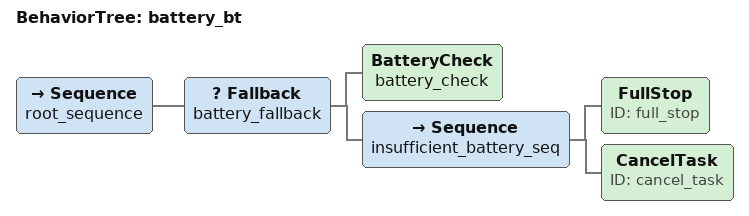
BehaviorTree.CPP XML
<?xml version="1.0"?>
<root BTCPP_format="4" >
    <BehaviorTree ID="battery_bt">
        <Sequence name="root_sequence">
            <Fallback name="battery_fallback">
                <BatteryCheck name="battery_check"/>
                <Sequence name="insufficient_battery_seq">
                    <FullStop ID="full_stop"/>
                    <CancelTask ID="cancel_task"/>
                </Sequence>
            </Fallback>
        </Sequence>
    </BehaviorTree>

    <!-- the BT executor don't require this, but Groot does -->
    <TreeNodeModel>
        <Condition ID="BatteryCheck"/>

        <Action ID="FullStop"/>

        <Action ID="CancelTask"/>
    </TreeNodeModel>
</root>
